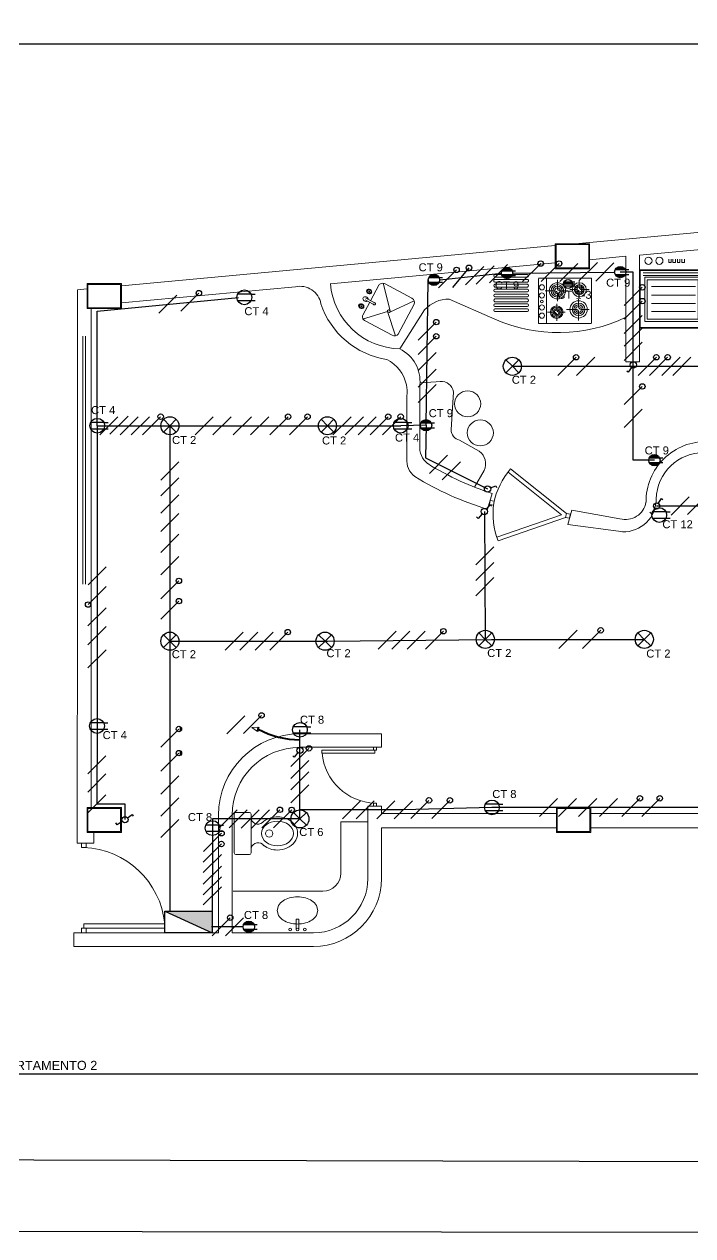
# Model space of a CAD drawing. Header units: metres. Extents: x 0 to 113, y -32 to 21.
# Drawn here: x 19.23 to 26.62, y -0.84 to 12.55 of the extents above; entities that cross this region are included whole.
import ezdxf

# ---------------------------------------------------------------- set-up
doc = ezdxf.new("R2010")
doc.units = ezdxf.units.M
doc.header["$LTSCALE"] = 0.5
doc.linetypes.add('ACAD_ISO02W100', pattern=[15, 12, -3])
doc.layers.add('APARTAMENTO', color=252, linetype='Continuous', lineweight=5)
doc.layers.add('MUEBLES', color=56, linetype='Continuous', lineweight=9)
for name, color, linetype in [('CUADRO', 7, 'Continuous'), ('ENCHUFES', 5, 'Continuous'), ('FASES', 7, 'Continuous'), ('LUMINARIA', 1, 'Continuous'), ('TABLERO', 7, 'Continuous'), ('TUBERIA-PISO', 7, 'ACAD_ISO02W100'), ('TUBERIA-TECHO-PARED', 7, 'Continuous')]:
    doc.layers.add(name, color=color, linetype=linetype)
doc.styles.get("Standard").update_dxf_attribs({"font": 'arial.ttf'})

# ---------------------------------------------------------------- blocks, each defined once
blk = doc.blocks.new('INODORO')
for p, q in [((0, -0.23), (0, 0.23)), ((0.02, 0.25), (0.18, 0.25)), ((0.2, 0.23), (0.2, -0.23)), ((0.18, -0.25), (0.02, -0.25))]:
    blk.add_line(p, q)
blk.add_circle((0.414, 0), 0.0438)
for centre, radius, start, end in [((0.02, 0.23), 0.02, 90, 180), ((0.18, 0.23), 0.02, 0, 90), ((0.283, 0.197), 0.0864, 196.4375, 322.7515), ((0.283, -0.197), 0.0864, 37.1646, 163.5625), ((0.02, -0.23), 0.02, 180, 270), ((0.18, -0.23), 0.02, 270, 0)]:
    blk.add_arc(centre, radius, start, end)
blk.add_ellipse((0.512, 0), major_axis=(0.188, 0), ratio=0.77871)
blk.add_open_spline([(0.352, -0.145), (0.364, -0.154), (0.378, -0.163), (0.444, -0.194), (0.504, -0.202), (0.629, -0.181), (0.692, -0.143), (0.741, -0.061), (0.75, -0.03), (0.75, 0), (0.75, 0.036), (0.737, 0.072), (0.671, 0.163), (0.591, 0.196), (0.453, 0.196), (0.396, 0.177), (0.352, 0.144)], degree=3, knots=[3.942102, 3.942102, 3.942102, 3.942102, 4.162638, 4.162638, 4.924422, 4.924422, 5.847984, 5.847984, 6.283185, 6.283185, 6.283185, 6.801532, 6.801532, 7.861895, 7.861895, 8.624417, 8.624417, 8.624417, 8.624417])
blk = doc.blocks.new('OVA2-P')
at = {"color": 0, "linetype": 'ByBlock'}
for p, q in [((-0.21, 0.015), (-0.095, 0.015)), ((-0.095, 0.015), (-0.095, -0.015)), ((-0.21, -0.015), (-0.095, -0.015))]:
    blk.add_line(p, q, dxfattribs=at)
blk.add_lwpolyline([(0, 0.225), (-0.054, 0.21, 0.107118), (-0.106, 0.159, 0.079812), (-0.138, 0.09, 0.067459), (-0.15, 0, 0.067459), (-0.138, -0.09, 0.079812), (-0.106, -0.159, 0.107118), (-0.054, -0.21), (0, -0.225), (0.054, -0.21, 0.107118), (0.106, -0.159, 0.079812), (0.138, -0.09, 0.067459), (0.15, 0, 0.067459), (0.138, 0.09, 0.079812), (0.106, 0.159, 0.107118), (0.054, 0.21)], format="xyb", close=True, dxfattribs=at)
for centre in [(-0.21, 0.08), (-0.21, 0), (-0.21, -0.08)]:
    blk.add_circle(centre, 0.015, dxfattribs=at)
blk = doc.blocks.new('puerta vaiven')
for p, q in [((-0.023, 0.9), (0.022, 0.9)), ((-0.023, 0.855), (-0.023, 0.9)), ((0, 0.855), (-0.023, 0.855)), ((0.022, 0.855), (0, 0.855)), ((0.022, 0.9), (0.022, 0.855)), ((-0.023, 0.045), (-0.404, 0.735)), ((0, 0.097), (-0.365, 0.757)), ((0, 0.097), (0.365, 0.757)), ((0.022, 0.045), (0.404, 0.735)), ((-0.023, 0.045), (0.022, 0.045)), ((-0.023, 0), (-0.023, 0.045)), ((0, 0), (-0.023, 0)), ((-0.023, 0.045), (0.022, 0.045)), ((0.022, 0), (0, 0)), ((0.022, 0.045), (0.022, 0))]:
    blk.add_line(p, q)
for centre, start, end in [((0.032, 0.01), 92.1815, 121.0201), ((-0.032, 0.01), 58.9799, 87.8185)]:
    blk.add_arc(centre, 0.846, start, end)
blk = doc.blocks.new('PUERTA2')
for p, q in [((-0.1, 0.925), (-0.05, 0.925)), ((-0.1, 0.025), (-0.1, 0.925)), ((-0.05, 0.925), (-0.05, 0.025)), ((-0.05, 0.025), (-0.05, 0.925)), ((-1, 0.05), (-0.95, 0.05)), ((-1, 0), (-1, 0.05)), ((-0.95, 0), (-1, 0)), ((-0.95, 0.05), (-0.95, 0.025)), ((-0.95, 0.025), (-0.95, 0)), ((-0.05, 0.025), (-0.1, 0.025)), ((-0.05, 0.05), (0, 0.05)), ((-0.05, 0), (-0.05, 0.05)), ((0, 0), (-0.05, 0)), ((0, 0.05), (0, 0.025)), ((0, 0.025), (0, 0))]:
    blk.add_line(p, q)
blk.add_arc((-0.011, -0.011), 0.94, 95.4546, 177.8185)
blk = doc.blocks.new('Tomacorriente')
at = {"layer": 'ENCHUFES'}
for p, q in [((0.056, 0.026), (-0.056, 0.026)), ((0.056, 0.026), (0.092, 0.026)), ((-0.056, -0.026), (0.056, -0.026)), ((0.056, -0.026), (0.092, -0.026))]:
    blk.add_line(p, q, dxfattribs=at)
blk.add_circle((0, 0), 0.0621, dxfattribs=at)
blk = doc.blocks.new('Toma corriente CFGI 1 Fase')
at = {"layer": 'ENCHUFES', "lineweight": 40}
h = blk.add_hatch(color=256, dxfattribs=at)
h.dxf.hatch_style = 1
h.paths.add_polyline_path([(-0.045, 0.021), (0.045, 0.021, 0.63707)])
h.paths.add_polyline_path([(0.045, -0.021), (-0.045, -0.021, 0.63707)])
at = {"layer": 'ENCHUFES'}
for p, q in [((-0.045, 0.021), (0.074, 0.021)), ((-0.045, -0.021), (0.074, -0.021))]:
    blk.add_line(p, q, dxfattribs=at)
blk.add_circle((0, 0), 0.05, dxfattribs=at)
blk = doc.blocks.new('Tablero')
at = {"layer": 'TABLERO'}
h = blk.add_hatch(color=256, dxfattribs=at)
h.dxf.hatch_style = 1
h.paths.add_polyline_path([(-0.262, 0.12), (0.262, -0.12), (0.262, 0.12)])
blk.add_line((-0.262, 0.12), (0.262, -0.12), dxfattribs=at)
blk.add_lwpolyline([(0.262, -0.12), (-0.262, -0.12), (-0.262, 0.12), (0.262, 0.12)], close=True, dxfattribs=at)
blk = doc.blocks.new('*U139')
at = {"layer": 'LUMINARIA'}
for q in [(-0.071, 0.071), (-0.071, -0.071), (0.071, 0.071), (0.071, -0.071)]:
    blk.add_line((0, 0), q, dxfattribs=at)
blk.add_circle((0, 0), 0.1, dxfattribs=at)
blk = doc.blocks.new('INTERRUPTOR')
at = {"layer": 'LUMINARIA'}
for p, q in [((0.023, 0.026), (0.065, 0.074)), ((0.065, 0.074), (0.08, 0.061))]:
    blk.add_line(p, q, dxfattribs=at)
blk.add_circle((0, 0), 0.0347, dxfattribs=at)
blk = doc.blocks.new('CONMUTABLE')
at = {"layer": 'LUMINARIA'}
for p, q in [((-0.067, -0.076), (-0.087, -0.059)), ((-0.023, -0.026), (-0.067, -0.076))]:
    blk.add_line(p, q, dxfattribs=at)
blk.add_lwpolyline([(0.023, 0.026), (0.065, 0.074), (0.08, 0.061)], dxfattribs=at)
blk.add_circle((0, 0), 0.0347, dxfattribs=at)
blk = doc.blocks.new('LJIKO')
at = {"layer": 'MUEBLES'}
for p, q in [((1446.1637, 1065.0918), (1446.7637, 1065.0918)), ((1446.1637, 1064.5418), (1446.1637, 1065.0918)), ((1446.1697, 1065.0858), (1446.6377, 1065.0858)), ((1446.1697, 1064.5478), (1446.1697, 1065.0858)), ((1446.6377, 1064.5478), (1446.6377, 1065.0858)), ((1446.6437, 1064.5418), (1446.6437, 1065.0918)), ((1446.217, 1065.0489), (1446.217, 1064.5887)), ((1446.5817, 1065.0489), (1446.217, 1065.0489)), ((1446.237, 1065.0289), (1446.237, 1064.6087)), ((1446.5617, 1065.0289), (1446.237, 1065.0289)), ((1446.3, 1064.6312), (1446.3, 1064.9934)), ((1446.3661, 1064.6312), (1446.3661, 1064.9934)), ((1446.4342, 1064.6312), (1446.4342, 1064.9934)), ((1446.5063, 1064.6312), (1446.5063, 1064.9934)), ((1446.5617, 1064.6087), (1446.5617, 1065.0289)), ((1446.5817, 1064.5887), (1446.5817, 1065.0489)), ((1446.5964, 1065.0627), (1446.5964, 1064.5709)), ((1446.6165, 1064.571), (1446.6165, 1065.0626)), ((1446.7307, 1064.8513), (1446.7026, 1064.8513)), ((1446.7026, 1064.8513), (1446.7026, 1064.8312)), ((1446.7026, 1064.8312), (1446.7307, 1064.8312)), ((1446.7026, 1064.8172), (1446.7026, 1064.7972)), ((1446.7307, 1064.8172), (1446.7026, 1064.8172)), ((1446.7026, 1064.7972), (1446.7307, 1064.7972)), ((1446.7026, 1064.7792), (1446.7026, 1064.7592)), ((1446.7307, 1064.7792), (1446.7026, 1064.7792)), ((1446.7026, 1064.7592), (1446.7307, 1064.7592)), ((1446.7026, 1064.7432), (1446.7026, 1064.7232)), ((1446.7307, 1064.7432), (1446.7026, 1064.7432)), ((1446.7026, 1064.7232), (1446.7307, 1064.7232)), ((1446.5817, 1064.5887), (1446.217, 1064.5887)), ((1446.5617, 1064.6087), (1446.237, 1064.6087)), ((1446.1637, 1064.5418), (1446.7637, 1064.5418)), ((1446.1697, 1064.5478), (1446.6377, 1064.5478))]:
    blk.add_line(p, q, dxfattribs=at)
for centre in [(1446.7168, 1065.0185), (1446.7168, 1064.9284)]:
    blk.add_circle(centre, 0.0295, dxfattribs=at)
blk = doc.blocks.new('Tomacorriente de dos fases con neutro (208V)')
at = {"layer": 'ENCHUFES', "lineweight": 100}
h = blk.add_hatch(color=256, dxfattribs=at)
h.dxf.hatch_style = 1
h.paths.add_polyline_path([(0.045, 0.021), (-0.045, 0.021, 0.109518), (-0.05, 0), (0.05, 0, 0.109518)])
at = {"layer": 'ENCHUFES'}
for p, q in [((-0.05, 0), (0.075, 0)), ((-0.045, 0.021), (0.074, 0.021)), ((-0.045, -0.021), (0.074, -0.021))]:
    blk.add_line(p, q, dxfattribs=at)
blk.add_circle((0, 0), 0.05, dxfattribs=at)
blk = doc.blocks.new('FASE NEUTRO')
at = {"layer": 'FASES', "ltscale": 0.5}
h = blk.add_hatch(dxfattribs=at)
h.set_pattern_fill('ANGLE', color=256)
h.set_pattern_definition([(0, (0, 0), (0, 6.985), [5.08, -1.905]), (90, (0, 0), (-6.985, 4e-16), [5.08, -1.905])])
h.paths.add_polyline_path([(0.07, 0.1, 1), (0.13, 0.1, 1)])
blk.add_lwpolyline([(-0.1, -0.1), (0.1, 0.1)], dxfattribs=at)
blk.add_circle((0.1, 0.1), 0.03, dxfattribs=at)
blk = doc.blocks.new('FASE')
at = {"layer": 'FASES', "ltscale": 0.5}
blk.add_line((-0.1, -0.1), (0.1, 0.1), dxfattribs=at)

msp = doc.modelspace()

# ---------------------------------------------------------------- linework, layer by layer
at = {"layer": 'APARTAMENTO', "color": 252}
for p, q in [((25.319, 10.126), (27.878, 10.362)), ((20.307, 9.662), (25.1, 10.105)), ((25.881, 9.988), (25.881, 8.821)), ((26.031, 8.821), (26.031, 10)), ((24.433, 9.785), (24.792, 9.785)), ((23.059, 9.496), (23.15, 9.666)), ((23.197, 9.688), (23.277, 9.383)), ((23.219, 9.681), (23.515, 9.523)), ((24.433, 9.755), (24.792, 9.755)), ((24.433, 9.731), (24.792, 9.731)), ((24.433, 9.701), (24.792, 9.701)), ((24.433, 9.677), (24.792, 9.677)), ((24.433, 9.647), (24.792, 9.647)), ((25.124, 9.728), (25.124, 9.635)), ((25.366, 9.648), (25.366, 9.72)), ((19.821, 9.617), (19.927, 9.627)), ((19.821, 9.177), (19.821, 9.617)), ((22.998, 9.507), (23.089, 9.458)), ((23.098, 9.475), (23.006, 9.524)), ((23.066, 9.508), (23.059, 9.496)), ((23.929, 9.514), (24.432, 9.291)), ((24.433, 9.623), (24.792, 9.623)), ((24.433, 9.593), (24.792, 9.593)), ((24.433, 9.569), (24.792, 9.569)), ((24.433, 9.539), (24.792, 9.539)), ((24.433, 9.515), (24.792, 9.515)), ((25.094, 9.605), (24.99, 9.605)), ((25.124, 9.492), (25.124, 9.575)), ((25.154, 9.605), (25.24, 9.605)), ((25.336, 9.618), (25.26, 9.618)), ((25.358, 9.43), (25.358, 9.513)), ((25.366, 9.588), (25.366, 9.519)), ((25.396, 9.618), (25.474, 9.618)), ((19.971, 9.177), (19.971, 9.409)), ((22.971, 9.293), (23.248, 9.377)), ((23.05, 9.479), (22.974, 9.337)), ((23.335, 9.107), (23.248, 9.377)), ((23.543, 9.493), (23.272, 9.368)), ((23.542, 9.457), (23.366, 9.128)), ((23.383, 8.965), (23.655, 9.395)), ((24.433, 9.485), (24.792, 9.485)), ((24.433, 9.461), (24.792, 9.461)), ((24.433, 9.431), (24.792, 9.431)), ((24.433, 9.407), (24.792, 9.407)), ((24.433, 9.377), (24.792, 9.377)), ((25.117, 9.462), (25.117, 9.398)), ((25.328, 9.4), (25.225, 9.4)), ((25.388, 9.4), (25.475, 9.4)), ((19.821, 9.281), (19.821, 9.349)), ((23.001, 9.272), (23.297, 9.114)), ((25.087, 9.368), (25.013, 9.368)), ((25.117, 9.275), (25.117, 9.338)), ((25.147, 9.368), (25.211, 9.368)), ((25.358, 9.37), (25.358, 9.277)), ((19.821, 6.364), (19.821, 9.177)), ((19.971, 9.177), (19.971, 6.334)), ((25.881, 8.821), (26.031, 8.821)), ((23.604, 8.574), (23.604, 7.872)), ((23.461, 8.445), (23.461, 7.752)), ((24.403, 7.364), (24.351, 7.192)), ((25.238, 7.024), (25.285, 7.182)), ((25.285, 7.182), (25.814, 7.086)), ((25.238, 7.024), (25.853, 6.941)), ((19.821, 6.221), (19.821, 6.364)), ((19.971, 3.894), (19.971, 6.334)), ((19.819, 3.619), (19.821, 6.221)), ((22.279, 4.71), (23.179, 4.71)), ((23.179, 4.56), (23.179, 4.71)), ((22.279, 4.56), (23.179, 4.56)), ((23.029, 3.71), (23.029, 3.91)), ((23.029, 3.91), (23.179, 3.91)), ((23.179, 3.83), (23.179, 3.91)), ((21.379, 2.51), (21.379, 3.81)), ((21.529, 2.51), (21.529, 3.81)), ((25.113, 3.83), (23.179, 3.83)), ((27.052, 3.83), (25.493, 3.83)), ((19.819, 3.619), (19.819, 3.502)), ((20.003, 3.619), (20.003, 3.502)), ((23.029, 3.738), (22.732, 3.738)), ((22.732, 3.738), (22.732, 3.169)), ((23.029, 3.11), (23.029, 3.71)), ((25.113, 3.672), (23.179, 3.672)), ((23.179, 3.11), (23.179, 3.672)), ((30.313, 3.672), (25.493, 3.672)), ((20.003, 3.502), (19.819, 3.502)), ((19.779, 2.51), (19.779, 2.36)), ((20.029, 2.51), (21.379, 2.51)), ((21.529, 2.51), (22.429, 2.51)), ((20.029, 2.36), (22.429, 2.36))]:
    msp.add_line(p, q, dxfattribs=at)
at = {"layer": 'APARTAMENTO', "color": 252, "ltscale": 0.05}
for p, q in [((27.878, 10.171), (26.031, 10)), ((25.1, 9.914), (22.616, 9.684)), ((25.881, 9.987), (25.48, 9.949)), ((22.23, 9.649), (20.307, 9.471))]:
    msp.add_line(p, q, dxfattribs=at)
at = {"layer": 'APARTAMENTO', "color": 252, "linetype": 'ByBlock'}
for p, q in [((25.502, 9.744), (24.915, 9.744)), ((24.915, 9.244), (24.915, 9.738)), ((25.002, 9.744), (25.002, 9.244)), ((25.502, 9.25), (25.502, 9.744)), ((24.915, 9.244), (25.502, 9.244))]:
    msp.add_line(p, q, dxfattribs=at)
at = {"layer": 'APARTAMENTO', "color": 252, "ltscale": 0.025}
for p, q in [((19.881, 9.105), (19.881, 6.364)), ((19.911, 9.105), (19.911, 6.364))]:
    msp.add_line(p, q, dxfattribs=at)
at = {"layer": 'APARTAMENTO', "color": 252, "ltscale": 0.1}
msp.add_line((22.532, 2.969), (21.543, 2.969), dxfattribs=at)
at = {"layer": 'APARTAMENTO', "color": 252}
for points in [[(25.48, 9.85), (25.1, 9.85), (25.1, 10.126), (25.48, 10.126)], [(20.307, 9.409), (19.927, 9.409), (19.927, 9.685), (20.307, 9.685)], [(20.307, 3.619), (19.927, 3.619), (19.927, 3.894), (20.307, 3.894)], [(25.493, 3.619), (25.113, 3.619), (25.113, 3.894), (25.493, 3.894)]]:
    msp.add_lwpolyline(points, close=True, dxfattribs=at)
for points in [[(25.47, 9.86), (25.11, 9.86), (25.11, 10.116), (25.47, 10.116), (25.47, 9.86)], [(20.297, 9.419), (19.937, 9.419), (19.937, 9.675), (20.297, 9.675), (20.297, 9.419)], [(20.297, 3.629), (19.937, 3.629), (19.937, 3.884), (20.297, 3.884), (20.297, 3.629)], [(25.483, 3.629), (25.123, 3.629), (25.123, 3.884), (25.483, 3.884), (25.483, 3.629)], [(25.483, 3.629), (25.123, 3.629), (25.123, 3.884), (25.483, 3.884), (25.483, 3.629)], [(25.483, 3.629), (25.123, 3.629), (25.123, 3.884), (25.483, 3.884), (25.483, 3.629)], [(20.029, 2.51), (19.779, 2.51)], [(20.029, 2.36), (19.779, 2.36)]]:
    msp.add_lwpolyline(points, dxfattribs=at)
at = {"layer": 'APARTAMENTO', "color": 252, "linetype": 'ByBlock'}
for centre, radius in [((24.952, 9.644), 0.0287), ((25.124, 9.605), 0.0897), ((25.124, 9.605), 0.0698), ((25.124, 9.605), 0.0512), ((25.366, 9.618), 0.0769), ((25.366, 9.618), 0.0553), ((25.366, 9.618), 0.0409), ((25.366, 9.618), 0.0266), ((24.952, 9.554), 0.0287), ((25.124, 9.605), 0.0325), ((24.952, 9.421), 0.0287), ((24.952, 9.487), 0.0139), ((25.117, 9.369), 0.0696), ((25.117, 9.369), 0.0553), ((25.117, 9.369), 0.0409), ((25.117, 9.369), 0.0266), ((25.358, 9.4), 0.0952), ((25.358, 9.4), 0.0698), ((25.358, 9.4), 0.0512), ((25.358, 9.4), 0.0325), ((24.952, 9.331), 0.0287)]:
    msp.add_circle(centre, radius, dxfattribs=at)
at = {"layer": 'APARTAMENTO', "color": 252}
for centre, radius, start, end in [((22.282, 9.423), 0.232, 9.7252, 103.0754), ((23.399, 9.75), 0.786, 184.7913, 268.7938), ((25.396, 9.648), 0.03, 180, 270), ((23.929, 9.138), 0.376, 90.0269, 136.7238), ((25.094, 9.575), 0.03, 0, 90), ((25.154, 9.635), 0.03, 180, 270), ((25.336, 9.588), 0.03, 0, 90), ((23.384, 9.756), 0.922, 198.5619, 260.9971), ((25.147, 9.398), 0.03, 180, 270), ((25.328, 9.37), 0.03, 0, 90), ((25.388, 9.43), 0.03, 180, 270), ((25.134, 10.873), 1.73, 246.088, 295.6034), ((25.087, 9.338), 0.03, 0, 90), ((23.066, 8.488), 0.397, 11.4381, 64.0521), ((23.209, 8.607), 0.397, 353.8562, 64.0521), ((23.066, 8.488), 0.397, 353.8562, 11.4364), ((26.767, 7.276), 0.664, 88.3981, 180.6634), ((23.825, 7.872), 0.222, 173.8088, 232.5336), ((26.742, 7.291), 0.527, 89.3465, 178.5625), ((23.682, 7.728), 0.222, 173.8088, 232.5336), ((25.458, 10.565), 3.37, 238.3717, 245.3128), ((25.314, 10.422), 3.37, 238.3717, 245.9707), ((25.458, 10.565), 3.37, 245.3128, 251.7607), ((25.314, 10.422), 3.37, 245.9707, 253.4001), ((25.877, 7.307), 0.229, 254.1943, 350.2463), ((25.853, 7.304), 0.363, 268.3981, 0.6634), ((22.279, 3.81), 0.9, 90, 180), ((22.279, 3.81), 0.75, 90, 180), ((22.429, 3.11), 0.75, 270, 0), ((22.429, 3.11), 0.6, 270, 0), ((22.532, 3.169), 0.2, 270, 360)]:
    msp.add_arc(centre, radius, start, end, dxfattribs=at)
at = {"layer": 'APARTAMENTO', "color": 252, "extrusion": (0, 0, -1)}
for centre, major_axis, start_param, end_param in [((24.433, 9.77), (0, 0.015), 3.141593, 6.283185), ((24.433, 9.716), (0, -0.015), 0, 3.141593), ((24.433, 9.662), (0, 0.015), 3.141593, 6.283185), ((24.433, 9.608), (0, 0.015), 3.141593, 6.283185), ((24.433, 9.554), (0, 0.015), 3.141593, 6.283185), ((24.433, 9.5), (0, 0.015), 3.141593, 6.283185), ((24.433, 9.446), (0, 0.015), 3.141593, 6.283185), ((24.433, 9.392), (0, 0.015), 3.141593, 6.283185), ((23.022, 9.312), (0.0476, -0.0254), 1.570796, 3.141593), ((23.318, 9.153), (-0.0476, 0.0254), 3.141593, 4.712389)]:
    msp.add_ellipse(centre, major_axis=major_axis, ratio=0.833333, start_param=start_param, end_param=end_param, dxfattribs=at)
at = {"layer": 'APARTAMENTO', "color": 252}
for centre, major_axis, start_param, end_param in [((24.792, 9.77), (0, 0.015), 3.141593, 6.283185), ((23.198, 9.641), (0.0476, -0.0254), 1.570796, 3.141593), ((24.792, 9.716), (0, -0.015), 0, 3.141593), ((24.792, 9.662), (0, 0.015), 3.141593, 6.283185), ((23.004, 9.514), (-0.0267, 0.0142), 3.517748, 9.048623), ((23.044, 9.597), (-0.0267, 0.0142), -1.570796, 4.712389), ((23.044, 9.597), (0.0191, -0.0102), 1.570796326794014, 7.853981633973598), ((23.044, 9.597), (-0.00527, 0.00281), -1.570796, 4.712389), ((23.494, 9.483), (-0.0476, 0.0254), 3.141593, 4.712389), ((24.792, 9.608), (0, 0.015), 3.141593, 6.283185), ((24.792, 9.554), (0, 0.015), 3.141593, 6.283185), ((24.792, 9.5), (0, 0.015), 3.141593, 6.283185), ((22.957, 9.436), (-0.0267, 0.0142), -1.570796, 4.712389), ((22.957, 9.436), (0.0191, -0.0102), 1.570796326783585, 7.853981633963171), ((22.957, 9.436), (0.00527, -0.00281), 1.570796326771469, 7.853981633951055), ((23.1, 9.463), (0.0144, -0.0077), 3.889506, 8.676865), ((23.1, 9.463), (0.0124, -0.0066), 4.051203, 8.515168), ((23.1, 9.463), (0.0117, -0.0062), 4.140507, 8.425864), ((23.262, 9.38), (0.0143, -0.0076), 1.570796326786477, 7.853981633966062), ((24.792, 9.446), (0, 0.015), 3.141593, 6.283185), ((24.792, 9.392), (0, 0.015), 3.141593, 6.283185)]:
    msp.add_ellipse(centre, major_axis=major_axis, ratio=0.833333, start_param=start_param, end_param=end_param, dxfattribs=at)
at = {"layer": 'CUADRO'}
for points in [[(17.226, 20.845), (60.235, 20.798), (60.235, -0.838), (17.226, -0.791)], [(17.83, 19.511), (37.412, 19.464), (37.412, -0.048), (17.83, 0)], [(18.748, 12.335), (35.223, 12.335), (35.223, 0.949), (18.748, 0.949)]]:
    msp.add_lwpolyline(points, close=True, dxfattribs=at)
at = {"layer": 'MUEBLES', "color": 252}
for p, q in [((23.606, 8.59), (23.844, 8.603)), ((23.975, 8.488), (23.949, 8.069)), ((24.042, 7.954), (24.261, 7.833)), ((24.315, 7.62), (24.206, 7.436))]:
    msp.add_line(p, q, dxfattribs=at)
for centre in [(24.132, 8.356), (24.272, 8.035)]:
    msp.add_circle(centre, 0.144, dxfattribs=at)
for centre, radius, start, end in [((23.844, 8.471), 0.132, 7.2808, 96.4143), ((24.069, 8.072), 0.12, 181.273, 257.0599), ((24.156, 7.692), 0.175, 335.6743, 53.1671)]:
    msp.add_arc(centre, radius, start, end, dxfattribs=at)
at = {"layer": 'TUBERIA-PISO', "elevation": 2.51}
for points in [[(20.039, 8.114), (20.039, 9.381), (21.599, 9.533)], [(20.039, 8.114), (20.039, 8.114), (20.037, 4.796)]]:
    msp.add_lwpolyline(points, dxfattribs=at)
at = {"layer": 'TUBERIA-PISO', "ltscale": 0.5}
msp.add_lwpolyline([(20.037, 4.796), (20.036, 3.936), (20.345, 3.936), (20.345, 3.761)], dxfattribs=at)
at = {"layer": 'TUBERIA-PISO'}
msp.add_lwpolyline([(26.979, 3.896), (24.4, 3.896)], dxfattribs=at)
at = {"layer": 'TUBERIA-TECHO-PARED', "lineweight": 0}
for q in [(21.824, 4.783), (21.811, 4.736)]:
    msp.add_line((21.747, 4.779), q, dxfattribs=at)
at = {"layer": 'TUBERIA-TECHO-PARED', "lineweight": 40}
msp.add_line((21.811, 4.736), (21.824, 4.783), dxfattribs=at)
at = {"layer": 'TUBERIA-TECHO-PARED'}
for points in [[(23.823, 9.726), (24.506, 9.801)], [(24.631, 9.801), (25.756, 9.813)], [(25.962, 8.787), (25.962, 9.813), (25.819, 9.813)], [(23.672, 8.119), (23.697, 9.726)], [(26.196, 7.733), (25.962, 7.733), (25.962, 8.787)], [(22.583, 8.114), (23.393, 8.114)], [(23.672, 8.119), (23.393, 8.114)], [(23.672, 8.119), (23.666, 7.76), (24.352, 7.415)], [(24.317, 7.166), (24.327, 5.753)], [(24.4, 3.896), (23.421, 3.869), (22.279, 3.869)], [(21.313, 3.769), (21.313, 3.51), (21.309, 2.749)]]:
    msp.add_lwpolyline(points, dxfattribs=at)
for points, elevation in [([(24.626, 8.771), (26.726, 8.771)], 2.51), ([(20.039, 8.114), (22.583, 8.114)], 2.51), ([(20.842, 8.114), (20.842, 5.733), (20.842, 2.749)], 2.51), ([(28.855, 7.227), (26.22, 7.227)], 2.51), ([(20.842, 5.733), (22.585, 5.733), (24.397, 5.753), (26.084, 5.753)], 2.51), ([(22.279, 3.769), (22.279, 4.527), (22.279, 4.753)], 2.62), ([(22.279, 3.769), (21.313, 3.769)], 2.62)]:
    msp.add_lwpolyline(points, dxfattribs=dict(at, elevation=elevation))
at = {"layer": 'TUBERIA-TECHO-PARED', "ltscale": 0.5}
msp.add_lwpolyline([(21.651, 2.577), (21.302, 2.577)], dxfattribs=at)
at = {"layer": 'TUBERIA-TECHO-PARED', "lineweight": 40}
msp.add_arc((22.276, 5.606), 0.962, 241.5107, 270.1817, dxfattribs=at)

# ---------------------------------------------------------------- block references
at = {"layer": 'APARTAMENTO', "color": 252, "xscale": -1, "rotation": 80.25185516579714}
msp.add_blockref('puerta vaiven', (25.263, 7.114), dxfattribs=at)
at = {"layer": 'APARTAMENTO', "color": 252}
for p, xscale, yscale, zscale, rotation in [((23.124, 4.56), 0.650000000000091, 0.650000000000091, 0.650000000000091, 90), ((19.867, 2.51), 0.99208225501161, 0.99208225501161, 0.99208225501161, 270)]:
    msp.add_blockref('PUERTA2', p, dxfattribs=dict(at, xscale=xscale, yscale=yscale, zscale=zscale, rotation=rotation))
at = {"layer": 'APARTAMENTO', "color": 252, "ltscale": 0.1, "xscale": -0.9333333335534916, "yscale": 0.9333333335537191, "zscale": 0.9333333335536669, "rotation": 180}
msp.add_blockref('INODORO', (21.553, 3.608), dxfattribs=at)
at = {"layer": 'APARTAMENTO', "color": 252, "ltscale": 0.1, "rotation": 90}
msp.add_blockref('OVA2-P', (22.252, 2.757), dxfattribs=at)
at = {"layer": 'ENCHUFES'}
for name, p, xscale, yscale, zscale in [('Toma corriente CFGI 1 Fase', (23.76, 9.726), 1.253129811695345, 1.253129811695345, 1.253129811695345), ('Toma corriente CFGI 1 Fase', (24.568, 9.801), 1.253129811695345, 1.253129811695345, 1.253129811695345), ('Toma corriente CFGI 1 Fase', (25.819, 9.813), 1.253129811695345, 1.253129811695345, 1.253129811695345), ('Tomacorriente', (21.665, 9.533), 1.313023706402561, 1.313023706402561, 1.313023706402561), ('Tomacorriente', (20.039, 8.114, 2.51), 1.313023706402561, 1.313023706402561, 1.313023706402561), ('Tomacorriente', (23.393, 8.114), 1.313023706402561, 1.313023706402561, 1.313023706402561), ('Toma corriente CFGI 1 Fase', (23.672, 8.119), 1.253129811695345, 1.253129811695345, 1.253129811695345), ('Toma corriente CFGI 1 Fase', (26.196, 7.733), 1.253129811695345, 1.253129811695345, 1.253129811695345), ('Tomacorriente', (26.249, 7.127), 1.313023706402561, 1.313023706402561, 1.313023706402561), ('Tomacorriente', (20.037, 4.796), 1.313023706402561, 1.313023706402561, 1.313023706402561), ('Tomacorriente', (22.279, 4.753), 1.313023706402561, 1.313023706402561, 1.313023706402561), ('Tomacorriente', (24.4, 3.896), 1.313023706402561, 1.313023706402561, 1.313023706402561), ('Tomacorriente', (21.313, 3.667), 1.313023706402561, 1.313023706402561, 1.313023706402561), ('Toma corriente CFGI 1 Fase', (21.714, 2.577), 1.253129811695345, 1.253129811695345, 1.253129811695345)]:
    msp.add_blockref(name, p, dxfattribs=dict(at, xscale=xscale, yscale=yscale, zscale=zscale))
msp.add_blockref('Tomacorriente de dos fases con neutro (208V)', (25.242, 9.682), dxfattribs=at)
at = {"layer": 'FASES', "ltscale": 0.5}
for name, p in [('FASE NEUTRO', (24.839, 9.807)), ('FASE NEUTRO', (25.043, 9.807)), ('FASE', (25.466, 9.82)), ('FASE', (25.649, 9.813)), ('FASE NEUTRO', (23.909, 9.737)), ('FASE', (24.21, 9.773)), ('FASE', (24.326, 9.78)), ('FASE', (24.472, 9.795)), ('FASE', (25.25, 9.807)), ('FASE NEUTRO', (25.962, 9.544)), ('FASE', (20.819, 9.457, 2.51)), ('FASE NEUTRO', (21.062, 9.48, 2.51)), ('FASE NEUTRO', (25.962, 9.391)), ('FASE NEUTRO', (23.685, 9.159)), ('FASE', (25.962, 9.232)), ('FASE NEUTRO', (23.685, 9.003)), ('FASE', (25.962, 9.094)), ('FASE', (25.962, 8.936)), ('FASE', (23.685, 8.825)), ('FASE NEUTRO', (25.23, 8.771, 2.51)), ('FASE', (25.436, 8.771, 2.51)), ('FASE NEUTRO', (26.117, 8.771)), ('FASE NEUTRO', (26.242, 8.771, 2.51)), ('FASE', (26.379, 8.771, 2.51)), ('FASE', (26.499, 8.771, 2.51)), ('FASE', (23.685, 8.639)), ('FASE', (23.685, 8.471)), ('FASE NEUTRO', (25.962, 8.448)), ('FASE', (20.168, 8.114, 2.51)), ('FASE', (20.28, 8.12)), ('FASE', (20.393, 8.114, 2.51)), ('FASE', (20.515, 8.114, 2.51)), ('FASE NEUTRO', (20.64, 8.114, 2.51)), ('FASE', (21.221, 8.114, 2.51)), ('FASE', (21.418, 8.114, 5.02)), ('FASE', (21.643, 8.114, 5.02)), ('FASE', (21.834, 8.114, 5.02)), ('FASE NEUTRO', (22.048, 8.114, 5.02)), ('FASE NEUTRO', (22.263, 8.114, 5.02)), ('FASE', (22.744, 8.114)), ('FASE', (22.88, 8.114)), ('FASE', (23.021, 8.114)), ('FASE NEUTRO', (23.154, 8.114)), ('FASE NEUTRO', (23.292, 8.114)), ('FASE', (25.962, 8.196)), ('FASE', (23.809, 7.688)), ('FASE', (20.842, 7.614, 2.51)), ('FASE', (23.952, 7.616)), ('FASE', (20.842, 7.44, 2.51)), ('FASE', (20.842, 7.249, 2.51)), ('FASE', (26.481, 7.227)), ('FASE', (26.661, 7.233)), ('FASE', (20.842, 7.044, 2.51)), ('FASE', (20.842, 6.815, 2.51)), ('FASE', (24.322, 6.677)), ('FASE', (20.842, 6.568)), ('FASE', (24.322, 6.503)), ('FASE', (20.038, 6.455, 2.51)), ('FASE NEUTRO', (20.842, 6.3, 2.51)), ('FASE', (24.322, 6.336)), ('FASE NEUTRO', (20.842, 6.076, 2.51)), ('FASE', (20.037, 6.003)), ('FASE', (20.037, 5.794)), ('FASE', (21.551, 5.733, 5.02)), ('FASE', (21.714, 5.733, 2.51)), ('FASE', (21.884, 5.733, 2.51)), ('FASE NEUTRO', (22.045, 5.733, 2.51)), ('FASE', (23.242, 5.743, 5.02)), ('FASE', (23.394, 5.743, 2.51)), ('FASE', (23.562, 5.743, 2.51)), ('FASE NEUTRO', (23.765, 5.743, 2.51)), ('FASE', (25.241, 5.753, 2.51)), ('FASE NEUTRO', (25.502, 5.753, 5.02)), ('FASE', (20.037, 5.539)), ('FASE', (21.571, 4.808)), ('FASE NEUTRO', (21.755, 4.813)), ('FASE NEUTRO', (20.842, 4.662, 2.51)), ('FASE NEUTRO', (22.279, 4.448)), ('FASE', (20.036, 4.366)), ('FASE NEUTRO', (20.842, 4.396, 2.51)), ('FASE', (22.279, 4.315, 2.62)), ('FASE', (22.279, 4.19, 2.62)), ('FASE', (20.036, 4.166)), ('FASE', (20.842, 4.144, 2.51)), ('FASE', (20.036, 3.936)), ('FASE', (22.279, 4.045, 2.62)), ('FASE NEUTRO', (25.935, 3.896)), ('FASE NEUTRO', (26.155, 3.896)), ('FASE', (20.842, 3.901, 2.51)), ('FASE NEUTRO', (21.957, 3.77)), ('FASE NEUTRO', (22.088, 3.769, 2.62)), ('FASE', (22.85, 3.869)), ('FASE', (23.001, 3.869)), ('FASE', (23.229, 3.869)), ('FASE', (23.421, 3.869)), ('FASE NEUTRO', (23.605, 3.874)), ('FASE NEUTRO', (23.836, 3.874)), ('FASE', (25.026, 3.894)), ('FASE', (25.235, 3.894)), ('FASE', (25.458, 3.896)), ('FASE', (25.689, 3.896)), ('FASE', (20.842, 3.663, 5.02)), ('FASE', (21.485, 3.769)), ('FASE', (21.596, 3.769)), ('FASE', (21.728, 3.768)), ('FASE', (21.843, 3.768)), ('FASE NEUTRO', (21.313, 3.51)), ('FASE NEUTRO', (21.311, 3.392)), ('FASE', (21.311, 3.276)), ('FASE', (21.311, 3.146)), ('FASE', (21.311, 3.029)), ('FASE', (21.311, 2.92))]:
    msp.add_blockref(name, p, dxfattribs=at)
for p, rotation in [((24.057, 9.751), 5.285749744578835), ((20.038, 6.238, 2.51), 180.0000000000012)]:
    msp.add_blockref('FASE NEUTRO', p, dxfattribs=dict(at, rotation=rotation))
at = {"layer": 'LUMINARIA'}
for name, p in [('*U139', (24.626, 8.771, 2.51)), ('*U139', (20.842, 8.114, 2.51)), ('*U139', (22.583, 8.114)), ('CONMUTABLE', (24.317, 7.166)), ('*U139', (20.842, 5.733, 2.51)), ('*U139', (22.556, 5.733, 2.51)), ('*U139', (24.327, 5.753, 2.51)), ('*U139', (26.084, 5.753, 2.51)), ('*U139', (22.279, 3.769, 2.62))]:
    msp.add_blockref(name, p, dxfattribs=at)
for name, p, rotation in [('INTERRUPTOR', (25.962, 8.787), 187.1552355025085), ('INTERRUPTOR', (24.352, 7.415), 332.3904830125537), ('CONMUTABLE', (26.22, 7.227), 9.019085439750238), ('INTERRUPTOR', (22.279, 4.527, 2.62), 180), ('CONMUTABLE', (20.345, 3.761), 345.3787379664081)]:
    msp.add_blockref(name, p, dxfattribs=dict(at, rotation=rotation))
at = {"layer": 'MUEBLES', "color": 252, "xscale": 1.345174201752499, "yscale": 1.345174201752499, "zscale": 1.345174201752499, "rotation": 89.99999999999999}
msp.add_blockref('LJIKO', (1458.765, -1936.149), dxfattribs=at)
at = {"layer": 'TABLERO'}
msp.add_blockref('Tablero', (21.047, 2.63), dxfattribs=at)
at = {"layer": 'TUBERIA-TECHO-PARED', "ltscale": 0.5}
for name, p in [('FASE NEUTRO', (21.409, 2.577)), ('FASE', (21.555, 2.577))]:
    msp.add_blockref(name, p, dxfattribs=at)

# ---------------------------------------------------------------- texts
at = {"layer": 'CUADRO', "insert": (18.86, 1.095), "char_height": 0.1, "attachment_point": 1}
msp.add_mtext_dynamic_manual_height_columns('APARTAMENTO 2', width=1.23242, gutter_width=12.5, heights=[0], dxfattribs=at)
at = {"layer": 'ENCHUFES', "color": 5}
for s, p in [('CT 9', (23.59, 9.821)), ('CT 9', (24.433, 9.623)), ('CT 9', (25.662, 9.651)), ('CT 1-3', (25.124, 9.517)), ('CT 9', (26.088, 7.797))]:
    msp.add_text(s, height=0.0884, dxfattribs=at).set_placement(p)
at = {"layer": 'ENCHUFES'}
for s, p in [('CT 4', (21.665, 9.336, 2.51)), ('CT 4', (19.971, 8.243)), ('CT 9', (23.702, 8.209)), ('CT 4', (23.329, 7.939, 2.51)), ('CT 12', (26.284, 6.981)), ('CT 8', (22.279, 4.821)), ('CT 4', (20.099, 4.651, 2.51)), ('CT 8', (24.404, 4)), ('CT 8', (21.041, 3.745)), ('CT 8', (21.66, 2.663))]:
    msp.add_text(s, height=0.0884, dxfattribs=at).set_placement(p)
at = {"layer": 'LUMINARIA'}
for s, p in [('CT 2', (24.62, 8.578)), ('CT 2', (20.866, 7.912)), ('CT 2', (22.523, 7.907)), ('CT 2', (20.863, 5.545)), ('CT 2', (22.572, 5.556)), ('CT 2', (24.348, 5.558)), ('CT 2', (26.106, 5.552)), ('CT 6', (22.271, 3.58))]:
    msp.add_text(s, height=0.0884, dxfattribs=at).set_placement(p)

doc.saveas('drawing.dxf')
